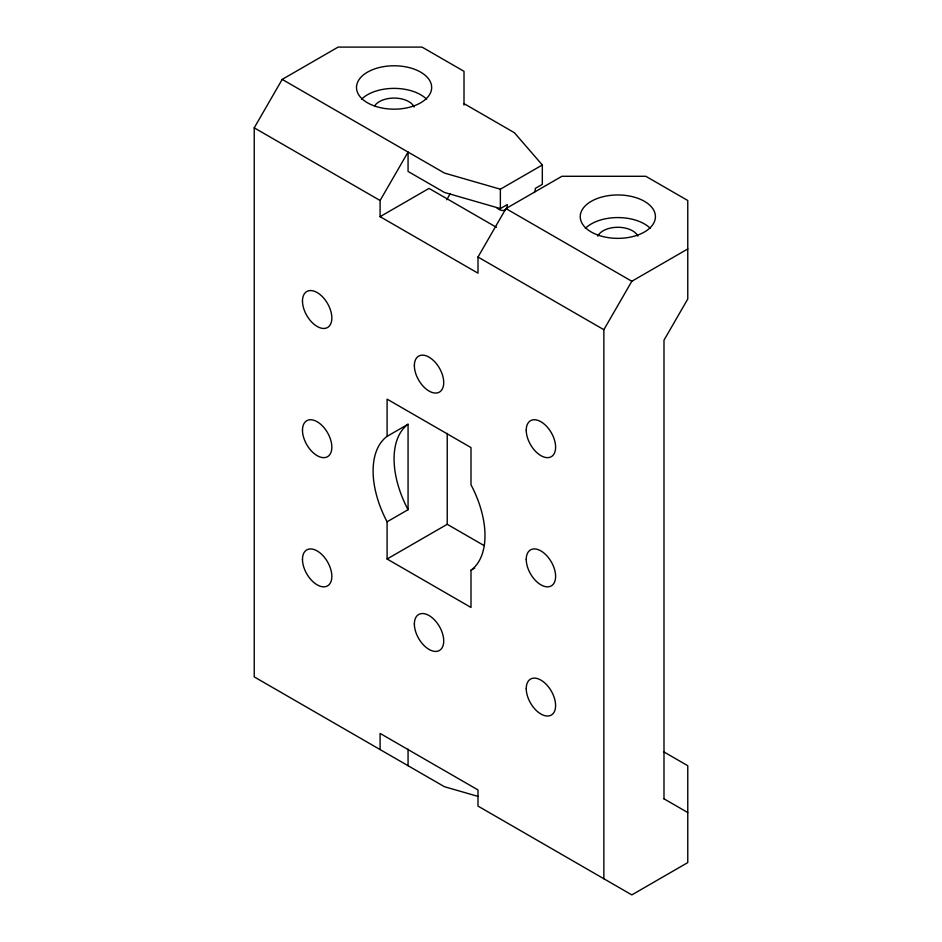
<?xml version="1.0" encoding="UTF-8"?>
<svg xmlns="http://www.w3.org/2000/svg" width="942" height="942" viewBox="0 0 942 942"><rect width="100%" height="100%" fill="white"/><g stroke="black" fill="none" stroke-linecap="round" stroke-linejoin="round"><path stroke-width="1.41" d="M477.994 796.39L444.424 786.711L254.234 676.898L254.234 127.841L282.2 79.399L338.143 47.1L422.051 47.1L464.006 71.321L464.006 105.092M663.992 798.816L663.992 340.192L687.766 299.014L687.766 200.505L645.812 176.284L561.903 176.284L505.96 208.582L477.994 257.025L477.994 273.18L380.097 216.66L380.097 200.505L408.063 152.062L408.063 171.444L444.424 192.439L500.367 208.582L507.361 204.544A11.869 6.853 60 0 1 496.799 207.805M446.72 199.775L450.323 193.534M603.857 878.756L603.857 329.7L631.823 281.258L687.766 248.959M380.097 216.66L429.046 188.4L496.422 227.305M282.2 79.399L444.424 173.057L500.367 189.201L542.321 164.98L514.356 132.681L464.006 103.62M387.091 436.346L408.063 424.241L408.063 509.693L387.091 521.797L387.091 559.006L471 607.46L471 570.24A79.116 45.675 60 0 0 471 484.789L471 447.58L387.091 399.137L387.091 436.346A79.116 45.675 60 0 0 387.091 521.797M387.091 559.006L447.226 524.294L484.094 545.583M471 570.24L474.697 568.108M505.96 208.582L631.823 281.258M254.234 127.841L380.097 200.505M477.994 257.025L603.857 329.7M663.615 751.763L687.766 765.716L687.766 862.601L631.823 894.9L477.994 806.081L477.994 789.938L380.097 733.418L380.097 749.561M663.851 798.734L687.766 812.546M542.321 164.98L542.321 184.361L535.327 188.4A11.869 6.853 60 0 1 534.208 192.592M500.367 189.201L500.367 208.582M447.226 433.355L447.226 524.294M408.063 749.102L408.063 765.716M597.781 236.159A20.771 11.987 0 0 1 617.846 227.281A20.771 11.987 0 0 1 637.899 236.159M585.3 228.423A37.574 21.69 0 0 1 650.392 228.423M361.54 99.228A37.574 21.69 0 0 1 426.62 99.228M374.563 105.987A20.771 11.987 0 0 1 394.981 98.098A20.771 11.987 0 0 1 414.139 106.976M408.063 509.693A79.116 45.675 60 0 1 408.063 424.241M526.237 559.407A20.771 11.987 60 0 0 548.268 586.819A20.771 11.987 60 0 0 548.268 557.44A20.771 11.987 60 0 0 526.237 559.407M526.237 430.223A20.771 11.987 60 0 0 548.268 457.624A20.771 11.987 60 0 0 548.268 428.257A20.771 11.987 60 0 0 526.237 430.223M526.237 688.602A20.771 11.987 60 0 0 548.268 716.002A20.771 11.987 60 0 0 548.268 686.636A20.771 11.987 60 0 0 526.237 688.602M414.362 624.004A20.771 11.987 60 0 0 436.382 651.405A20.771 11.987 60 0 0 436.382 622.038A20.771 11.987 60 0 0 414.362 624.004M302.476 559.418A20.771 11.987 60 0 0 324.507 586.819A20.771 11.987 60 0 0 324.507 557.452A20.771 11.987 60 0 0 302.476 559.418M302.476 430.223A20.771 11.987 60 0 0 324.507 457.624A20.771 11.987 60 0 0 324.507 428.257A20.771 11.987 60 0 0 302.476 430.223M302.476 301.04A20.771 11.987 60 0 0 324.507 328.44A20.771 11.987 60 0 0 324.507 299.073A20.771 11.987 60 0 0 302.476 301.04M414.362 365.626A20.771 11.987 60 0 0 436.382 393.026A20.771 11.987 60 0 0 436.382 363.659A20.771 11.987 60 0 0 414.362 365.626M599.053 235.453A37.574 21.69 0 0 0 655.42 216.66A37.574 21.69 0 0 0 599.053 197.867A37.574 21.69 0 0 0 599.053 235.453M375.293 106.258A37.574 21.69 0 0 0 431.66 87.476A37.574 21.69 0 0 0 375.293 68.684A37.574 21.69 0 0 0 375.293 106.258"/></g></svg>
